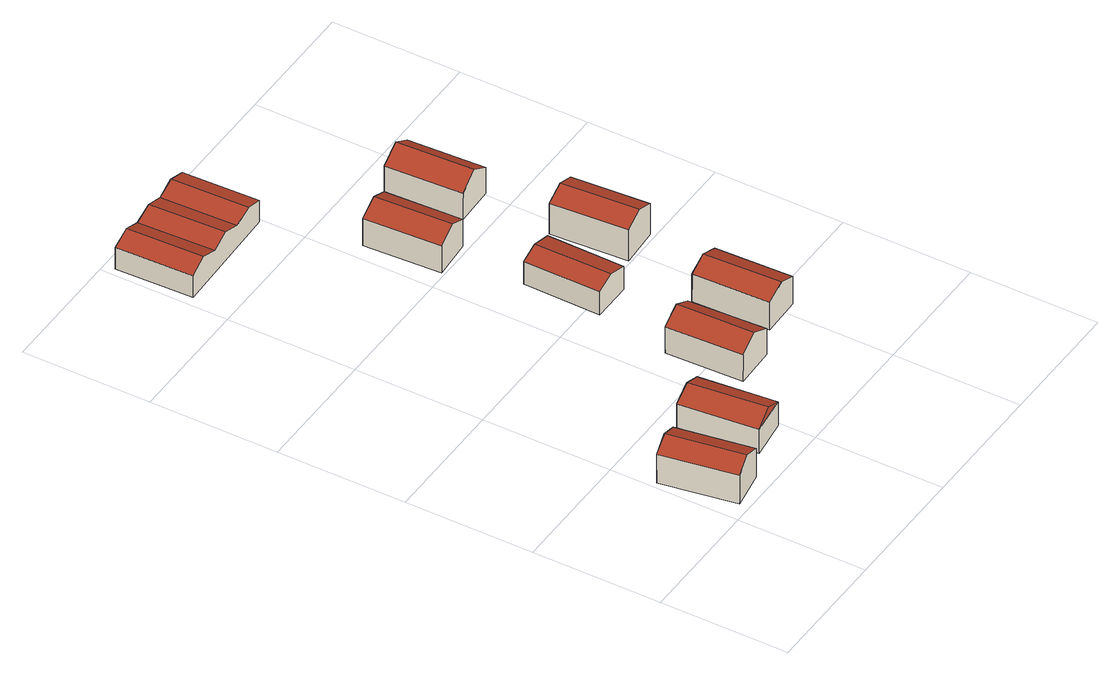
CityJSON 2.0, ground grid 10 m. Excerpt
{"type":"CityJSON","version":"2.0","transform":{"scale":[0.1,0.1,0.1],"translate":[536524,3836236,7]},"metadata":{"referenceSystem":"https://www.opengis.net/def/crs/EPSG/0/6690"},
"CityObjects":{
"building1":{"type":"Building","attributes":{"class":"3003","measuredHeight":3.1,"BuildingDetailAttribute.specifiedBuildingCoverageRate":0.6,"BuildingDetailAttribute.surveyYear":2021,"BuildingIDAttribute.prefecture":"27","BuildingIDAttribute.city":"27104"},"geometry":[{"type":"Solid","lod":"2","boundaries":[[[[0,1,2,3]],[[4,5,6,7]],[[8,9,7,6]],[[4,7,9,1,0]],[[4,0,3,5]],[[8,2,1,9]],[[8,6,5,3,2]]]],"semantics":{"surfaces":[{"type":"GroundSurface"},{"type":"RoofSurface"},{"type":"WallSurface"}],"values":[[0,1,1,2,2,2,2]]}}]},
"building2":{"type":"Building","attributes":{"class":"3003","measuredHeight":2.7,"BuildingDetailAttribute.specifiedBuildingCoverageRate":0.6,"BuildingDetailAttribute.surveyYear":2021,"BuildingIDAttribute.prefecture":"27","BuildingIDAttribute.city":"27104"},"geometry":[{"type":"Solid","lod":"2","boundaries":[[[[10,11,12,13]],[[14,15,16,17]],[[18,14,17]],[[19,18,17,16]],[[19,10,13,18]],[[19,16,15,11,10]],[[14,12,11,15]],[[18,13,12,14]]]],"semantics":{"surfaces":[{"type":"GroundSurface"},{"type":"RoofSurface"},{"type":"WallSurface"}],"values":[[0,1,1,1,2,2,2,2]]}}]},
"building3":{"type":"Building","attributes":{"class":"3003","measuredHeight":3.1,"BuildingDetailAttribute.specifiedBuildingCoverageRate":0.6,"BuildingDetailAttribute.surveyYear":2021,"BuildingIDAttribute.prefecture":"27","BuildingIDAttribute.city":"27104"},"geometry":[{"type":"Solid","lod":"2","boundaries":[[[[20,21,22,23]],[[24,25,26,27]],[[28,29,27,26]],[[28,20,23,29]],[[24,27,29,23,22]],[[24,22,21,25]],[[28,26,25,21,20]]]],"semantics":{"surfaces":[{"type":"GroundSurface"},{"type":"RoofSurface"},{"type":"WallSurface"}],"values":[[0,1,1,2,2,2,2]]}}]},
"building4":{"type":"Building","attributes":{"class":"3003","measuredHeight":2.4,"BuildingDetailAttribute.specifiedBuildingCoverageRate":0.6,"BuildingDetailAttribute.surveyYear":2021,"BuildingIDAttribute.prefecture":"27","BuildingIDAttribute.city":"27104"},"geometry":[{"type":"Solid","lod":"2","boundaries":[[[[30,31,32,33]],[[34,35,36,37]],[[38,39,37,36]],[[40,41,42,43]],[[35,34,43,42]],[[44,45,39,38]],[[46,47,41,40]],[[39,45,33,32,46,40,43,34,37]],[[46,32,31,47]],[[31,30,44,38,36,35,42,41,47]],[[44,30,33,45]]]],"semantics":{"surfaces":[{"type":"GroundSurface"},{"type":"RoofSurface"},{"type":"WallSurface"}],"values":[[0,1,1,1,1,1,1,2,2,2,2]]}}]},
"building5":{"type":"Building","attributes":{"class":"3003","measuredHeight":2.5,"BuildingDetailAttribute.specifiedBuildingCoverageRate":0.6,"BuildingDetailAttribute.surveyYear":2021,"BuildingIDAttribute.prefecture":"27","BuildingIDAttribute.city":"27104"},"geometry":[{"type":"Solid","lod":"2","boundaries":[[[[48,49,50,51]],[[52,53,54,55]],[[56,57,55,54]],[[52,50,49,53]],[[52,55,57,51,50]],[[56,54,53,49,48]],[[56,48,51,57]]]],"semantics":{"surfaces":[{"type":"GroundSurface"},{"type":"RoofSurface"},{"type":"WallSurface"}],"values":[[0,1,1,2,2,2,2]]}}]},
"building6":{"type":"Building","attributes":{"class":"3003","measuredHeight":3.1,"BuildingDetailAttribute.specifiedBuildingCoverageRate":0.6,"BuildingDetailAttribute.surveyYear":2021,"BuildingIDAttribute.prefecture":"27","BuildingIDAttribute.city":"27104"},"geometry":[{"type":"Solid","lod":"2","boundaries":[[[[58,59,60,61]],[[62,63,64,65]],[[66,67,65,64]],[[66,64,63,61,60]],[[62,65,67,59,58]],[[62,58,61,63]],[[66,60,59,67]]]],"semantics":{"surfaces":[{"type":"GroundSurface"},{"type":"RoofSurface"},{"type":"WallSurface"}],"values":[[0,1,1,2,2,2,2]]}}]},
"building7":{"type":"Building","attributes":{"class":"3003","measuredHeight":3.1,"BuildingDetailAttribute.specifiedBuildingCoverageRate":0.6,"BuildingDetailAttribute.surveyYear":2021,"BuildingIDAttribute.prefecture":"27","BuildingIDAttribute.city":"27104"},"geometry":[{"type":"Solid","lod":"2","boundaries":[[[[68,69,70,71]],[[72,73,74,75]],[[76,77,75,74]],[[76,68,71,77]],[[76,74,73,69,68]],[[72,70,69,73]],[[72,75,77,71,70]]]],"semantics":{"surfaces":[{"type":"GroundSurface"},{"type":"RoofSurface"},{"type":"WallSurface"}],"values":[[0,1,1,2,2,2,2]]}}]},
"building8":{"type":"Building","attributes":{"class":"3003","measuredHeight":3.3,"BuildingDetailAttribute.specifiedBuildingCoverageRate":0.6,"BuildingDetailAttribute.surveyYear":2021,"BuildingIDAttribute.prefecture":"27","BuildingIDAttribute.city":"27104"},"geometry":[{"type":"Solid","lod":"2","boundaries":[[[[78,79,80,81]],[[82,83,84,85]],[[86,87,85,84]],[[86,78,81,87]],[[82,85,87,81,80]],[[82,80,79,83]],[[86,84,83,79,78]]]],"semantics":{"surfaces":[{"type":"GroundSurface"},{"type":"RoofSurface"},{"type":"WallSurface"}],"values":[[0,1,1,2,2,2,2]]}}]},
"building9":{"type":"Building","attributes":{"class":"3003","measuredHeight":3.1,"BuildingDetailAttribute.specifiedBuildingCoverageRate":0.6,"BuildingDetailAttribute.surveyYear":2021,"BuildingIDAttribute.prefecture":"27","BuildingIDAttribute.city":"27104"},"geometry":[{"type":"Solid","lod":"2","boundaries":[[[[88,89,90,91]],[[92,93,94,95]],[[96,97,95,94]],[[96,88,91,97]],[[92,95,97,91,90]],[[92,90,89,93]],[[96,94,93,89,88]]]],"semantics":{"surfaces":[{"type":"GroundSurface"},{"type":"RoofSurface"},{"type":"WallSurface"}],"values":[[0,1,1,2,2,2,2]]}}]}
},
"vertices":[
[4,66,1],[34,71,1],[44,12,1],[14,7,1],[4,66,26],[14,7,26],[29,10,32],[19,69,32],[44,12,26],[34,71,26],
[60,84,1],[91,87,1],[97,27,1],[66,23,1],[97,27,22],[91,87,22],[76,86,28],[83,26,28],[66,23,22],[60,84,22],
[122,131,1],[153,132,1],[156,72,1],[124,71,1],[156,72,24],[153,132,24],[138,132,32],[140,72,32],[122,131,24],[124,71,24],
[5,491,1],[95,493,1],[97,434,1],[7,431,1],[52,433,25],[50,492,25],[35,492,20],[37,432,20],[20,491,26],[22,432,26],[82,433,25],[80,493,25],[65,492,20],[67,433,20],[5,491,20],[7,431,20],[97,434,20],[95,493,20],
[134,249,1],[165,249,1],[164,189,1],[133,189,1],[164,189,21],[165,249,21],[148,249,26],[148,189,26],[134,249,21],[133,189,21],
[178,144,0],[209,145,0],[211,85,0],[180,84,0],[178,144,24],[180,84,24],[195,84,31],[193,144,31],[211,85,24],[209,145,24],
[112,362,1],[143,364,1],[146,304,1],[115,302,1],[146,304,25],[143,364,25],[128,363,32],[131,303,32],[112,362,25],[115,302,25],
[188,262,0],[219,264,0],[223,204,0],[192,202,0],[223,204,27],[219,264,27],[204,263,33],[208,203,33],[188,262,27],[192,202,27],
[168,379,0],[199,380,0],[202,320,0],[171,319,0],[202,320,23],[199,380,23],[184,380,32],[187,320,32],[168,379,23],[171,319,23]
]}
